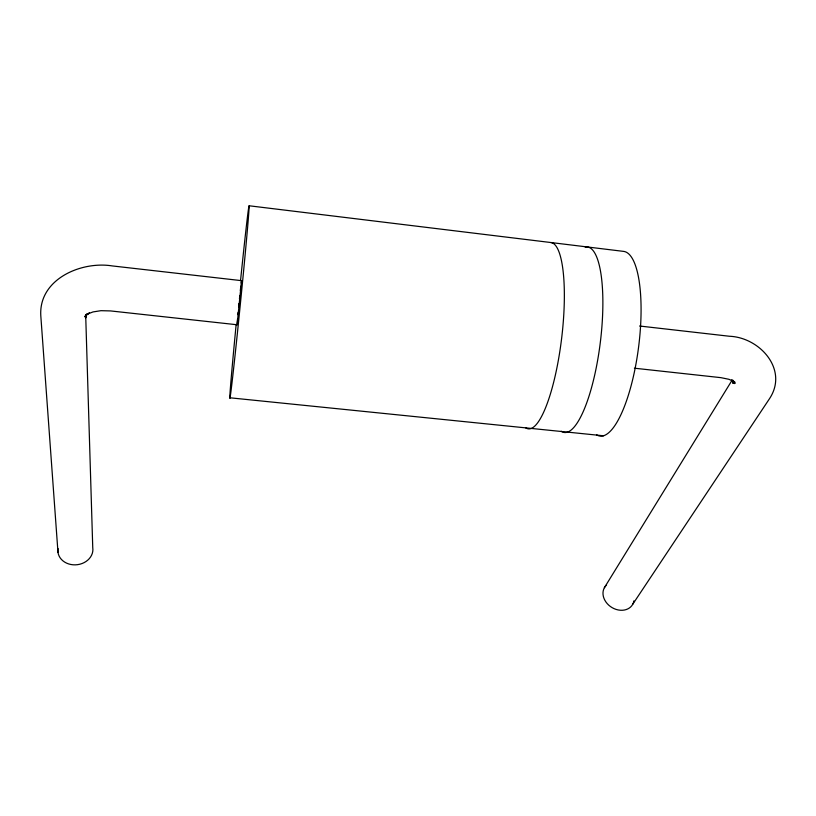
<?xml version="1.0" encoding="UTF-8"?>
<svg xmlns="http://www.w3.org/2000/svg" width="816" height="816" viewBox="0 0 816 816"><rect width="100%" height="100%" fill="white"/><g stroke="black" fill="none" stroke-linecap="round" stroke-linejoin="round"><path stroke-width="1.22" d="M85.639 315.833L85.639 318.026L86.19 314.976M57.987 552.381L40.8 315.761C38.536 279.205 81.212 260.885 112.271 265.924L241.536 280.653L237.099 324.758L110.578 310.927L100.949 310.682L92.993 311.936L86.221 314.548L89.444 312.967L84.905 316.333M237.099 324.758L237.527 318.985M237.915 314.69L238.129 312.314M238.649 306.918L238.986 303.511M239.445 299.023L239.782 295.678M240.322 290.567L240.791 286.243M241.169 283.019L241.536 280.653M85.792 314.996L85.037 317.057L86.965 314.18M604.381 587.704L732.156 380.093M632.788 604.187L769.672 398.443C788.613 369.413 759.655 337.375 729.422 336.253L639.56 326.012M230.03 397.8L603.575 435.785M634.399 368.2L720.895 377.655L728.923 379.297L734.777 381.908L731.462 380.093L735.165 383.285L733.819 381.684M249.064 205.765L623.455 251.369A93.106 26.969 -82.7 0 1 637.775 353.002A93.106 26.969 -82.7 0 1 596.629 434.857M732.921 380.97L734.278 383.612L733.523 381.582M85.68 314.905L92.749 547.607A17.544 14.739 -6.1 0 1 75.276 564.856A17.544 14.739 -6.1 0 1 58.048 548.515M732.809 380.807L732.88 383.306L732.819 380.154M550.922 242.536A93.83 22.124 -83.1 0 1 560.847 344.454A93.83 22.124 -83.1 0 1 525.504 427.625M240.536 280.582A96.839 1.091 -84.3 0 1 248.033 222.278A96.839 1.091 -84.3 0 1 232.183 381.235A96.839 1.091 -84.3 0 1 236.11 324.952M585.154 247.095A93.463 24.562 -82.9 0 1 600.025 344.699A93.463 24.562 -82.9 0 1 561.204 431.256M633.93 600.872A16.432 13.26 32.8 0 1 612.184 607.675A16.432 13.26 32.8 0 1 606.533 585.001"/></g></svg>
